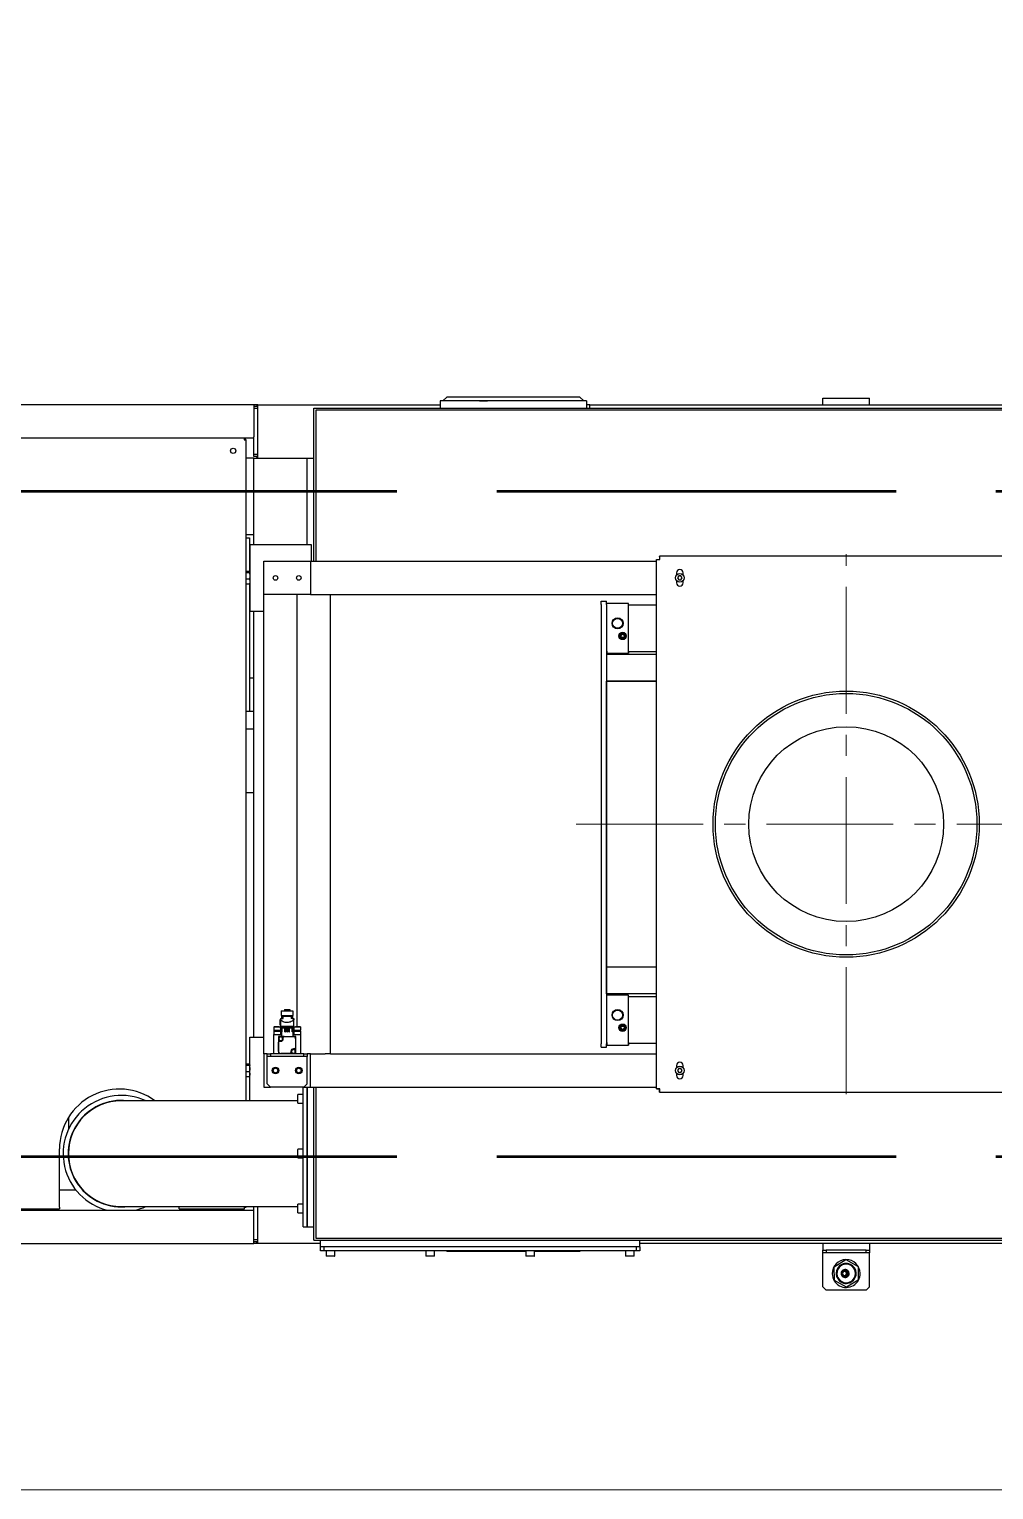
# Model space of a CAD drawing. Header units: millimetres. Extents: x 163705 to 1616509, y 81827 to 302547.
# Drawn here: x 573377 to 574826, y 143060 to 145254 of the extents above; entities that cross this region are included whole.
import ezdxf

# ---------------------------------------------------------------- set-up
doc = ezdxf.new("R2010")
doc.units = ezdxf.units.MM
doc.header["$LTSCALE"] = 10
doc.linetypes.add('ACAD_ISO02W100', pattern=[15, 12, -3])
doc.linetypes.add('CENTER2', pattern=[28.575, 19.05, -3.175, 3.175, -3.175])
for name, color, linetype, lineweight in [('1-中心线', 1, 'CENTER2', 0), ('1-护栏', 4, 'Continuous', 18), ('1-设备轮廓', 2, 'Continuous', 18)]:
    doc.layers.add(name, color=color, linetype=linetype, lineweight=lineweight)
doc.layers.add('1-隐线', color=8, linetype='Continuous')

# ---------------------------------------------------------------- blocks, each defined once
blk = doc.blocks.new('G$C3B61D3F5')
for p, q in [((1211, 1341.7), (1205.2, 1335.9)), ((1411, 1341.7), (1211, 1341.7)), ((1416.8, 1335.9), (1411, 1341.7)), ((1776, 1330), (1776, 1340)), ((1776, 1340), (1846, 1340)), ((1846, 1330), (1846, 1340)), ((921, 1330), (261, 1330)), ((927, 1330), (921, 1330)), ((921, 1330), (921, 1322)), ((927, 1327.5), (921, 1327.5)), ((927, 1324.5), (921, 1324.5)), ((921, 1322), (921, 1288)), ((927, 1330), (1201, 1330)), ((927, 1320), (927, 1330)), ((927, 1260), (927, 1320)), ((1011, 1095), (1011, 1325)), ((1011, 1325), (2611, 1325)), ((2608, 1322), (1014, 1322)), ((1014, 1322), (1014, 1095)), ((1421, 1335.9), (1201, 1335.9)), ((1201, 1335.9), (1201, 1325)), ((1260, 1335.9), (1272, 1335.9)), ((1362, 1335.9), (1350, 1335.9)), ((1421, 1335.9), (1421, 1325)), ((1426, 1330), (1421, 1330)), ((1426, 1325), (1426, 1330)), ((1426, 1330), (2695, 1330)), ((906.8, 1280), (263.2, 1280)), ((906.8, 1280), (906.8, 1278.5)), ((921, 1280), (906.8, 1280)), ((909, 1277.8), (907.5, 1277.8)), ((909, 1277.8), (909, 284.5)), ((921, 1288), (921, 1282.2)), ((921, 1255.5), (921, 1282.2)), ((927, 1255.5), (921, 1255.5)), ((921, 1252.5), (921, 1255.5)), ((927, 1252.5), (921, 1252.5)), ((927, 1250), (927, 1260)), ((921, 1250), (909, 1250)), ((921, 1120), (921, 1250)), ((921, 1250), (931, 1250)), ((931, 1250), (991, 1250)), ((991, 1250), (1001, 1250)), ((1001, 1250), (1011, 1250)), ((1001, 1120), (1001, 1250)), ((909, 1135), (921, 1135)), ((909, 1130), (913.2, 1130)), ((913.2, 1130), (914.5, 1130)), ((914.5, 1130), (914.5, 1079.4)), ((915, 1120), (915, 1020)), ((915, 1120), (922, 1120)), ((922, 1120), (1000, 1120)), ((1000, 1120), (1007, 1120)), ((1007, 1120), (1007, 1095)), ((1526, 302.2), (1526, 1097.8)), ((1526, 1097.8), (1530, 1097.8)), ((2091.3, 1102.5), (1530.7, 1102.5)), ((1530.7, 1102.5), (1530.7, 1098.5)), ((914.6, 1079.4), (909, 1079.4)), ((914.6, 1077.4), (909, 1077.4)), ((914.5, 1085), (915, 1085)), ((914.6, 1079.4), (914.9, 1078.8)), ((914.6, 1077.4), (915, 1072.6)), ((915, 1078.6), (914.9, 1078.8)), ((936, 1095), (1006, 1095)), ((936, 1045), (936, 1095)), ((1006, 1095), (1526, 1095)), ((1006, 1095), (1006, 1045)), ((1556, 1077.5), (1556, 1074.2)), ((1566, 1074.2), (1566, 1077.5)), ((914.6, 1067.9), (909, 1067.9)), ((914.6, 1060.6), (909, 1060.6)), ((914.5, 1060.6), (914.5, 870)), ((915, 1072.6), (914.6, 1067.9)), ((914.6, 1067.9), (915, 1064.2)), ((915, 1064.2), (914.6, 1060.6)), ((914.9, 1061.2), (915, 1061.4)), ((1556, 1065.8), (1556, 1062.5)), ((1559.3, 1073), (1557.6, 1070)), ((1557.6, 1070), (1559.3, 1067)), ((1562.7, 1073), (1559.3, 1073)), ((1559.3, 1067), (1562.7, 1067)), ((1564.4, 1070), (1562.7, 1073)), ((1562.7, 1067), (1564.4, 1070)), ((1566, 1062.5), (1566, 1065.8)), ((936, 355), (936, 1045)), ((1006, 1045), (936, 1045)), ((986, 396.2), (986, 1045)), ((1006, 1045), (1028, 1045)), ((1028, 1045), (1036, 1045)), ((1036, 355), (1036, 1045)), ((1036, 1045), (1526, 1045)), ((1443, 1030), (1443, 1035)), ((1443, 1035), (1451, 1035)), ((1451, 1030), (1451, 1035)), ((1484, 1031.8), (1451, 1031.8)), ((1484, 1028.8), (1484, 1031.8)), ((915, 1020), (922, 1020)), ((921, 380), (921, 1020)), ((922, 1020), (936, 1020)), ((1443, 1030), (1443, 370)), ((1451, 1030), (1451, 370)), ((1526, 1029.2), (1484, 1029.2)), ((1484, 960.2), (1484, 1028.8)), ((1451, 960.2), (1451.5, 960.2)), ((1451, 957.2), (1451.5, 956.8)), ((1451, 956.8), (1451.5, 956.8)), ((1451, 955), (1451, 915)), ((1526, 955), (1451, 955)), ((1451.5, 960.2), (1451.5, 956.8)), ((1451.5, 956.8), (1483.5, 956.8)), ((1483.5, 960.2), (1484, 960.2)), ((1483.5, 960.2), (1483.5, 956.8)), ((1483.5, 956.8), (1484, 957.2)), ((1483.5, 956.8), (1484, 956.8)), ((1484, 960.2), (1484, 957.2)), ((1484, 959.3), (1526, 959.3)), ((1484, 957.2), (1484, 956.8)), ((914.5, 920), (921, 920)), ((1526, 915), (1451, 915)), ((1451, 485), (1451, 915)), ((1451, 915), (1526, 915)), ((909, 870), (913.2, 870)), ((913.2, 870), (914.5, 870)), ((914.5, 870), (921, 870)), ((921, 843), (909, 843)), ((921, 747), (909, 747)), ((1451, 445), (1451, 485)), ((1526, 485), (1451, 485)), ((1526, 485), (1451, 485)), ((1526, 445), (1451, 445)), ((1484, 443.2), (1451, 443.2)), ((1484, 440.2), (1484, 443.2)), ((1526, 440.7), (1484, 440.7)), ((1484, 371.8), (1484, 440.2)), ((962.2, 419.7), (962.2, 412.7)), ((962.2, 419.7), (979.8, 419.7)), ((966.8, 420.2), (966.8, 419.7)), ((966.8, 420.2), (967, 420.2)), ((967, 421.4), (967, 419.7)), ((967, 421.4), (975, 421.4)), ((975, 421.4), (975, 419.7)), ((975, 420.2), (975.2, 420.2)), ((975.2, 420.2), (975.2, 419.7)), ((979.8, 419.7), (979.8, 412.7)), ((951, 395.5), (951, 390.5)), ((951, 395.5), (955.3, 395.5)), ((951.5, 396.2), (951.5, 395.5)), ((951.5, 396.2), (958.5, 396.2)), ((955.3, 395.5), (958.9, 395.5)), ((958.5, 396.2), (958.5, 395.5)), ((958.9, 395.5), (961, 395.5)), ((961, 406.6), (960.5, 406.6)), ((960.5, 402.4), (960.5, 406.6)), ((960.5, 398.1), (960.5, 402.4)), ((960.5, 398.1), (961, 398.1)), ((961, 408.3), (963, 408.3)), ((961, 408.3), (961, 406.1)), ((961, 406.1), (961, 396.5)), ((961, 395.5), (961, 389.2)), ((961, 395.5), (961.1, 395.5)), ((961.1, 394.5), (961.1, 396.5)), ((961.9, 394.5), (961.9, 395.7)), ((961.9, 395.7), (963.3, 395.7)), ((961.9, 395.5), (963, 395.5)), ((962.2, 412.7), (979.8, 412.7)), ((963, 408.3), (963, 412.7)), ((963, 408.3), (965, 408.3)), ((963, 395.5), (966.5, 395.5)), ((963.3, 395.7), (963.3, 396.5)), ((963.3, 395.7), (978.7, 395.7)), ((965, 408.3), (965, 410.9)), ((966, 410.9), (965, 410.9)), ((966, 410.9), (966, 412.7)), ((976, 410.9), (966, 410.9)), ((966.5, 394.6), (966.5, 395.5)), ((967, 395.5), (966.5, 395.5)), ((967, 395.7), (967, 394.6)), ((975, 395.7), (975, 394.6)), ((975.5, 395.5), (975, 395.5)), ((975.5, 394.6), (975.5, 395.5)), ((975.5, 395.5), (979, 395.5)), ((976, 410.9), (976, 412.7)), ((977, 410.9), (976, 410.9)), ((977, 410.9), (977, 408.3)), ((979, 408.3), (977, 408.3)), ((978.7, 395.7), (978.7, 396.5)), ((978.7, 395.7), (980.1, 395.7)), ((979, 412.7), (979, 408.3)), ((979, 408.3), (981, 408.3)), ((979, 395.5), (980.1, 395.5)), ((980.1, 394.5), (980.1, 395.7)), ((980.9, 394.5), (980.9, 396.5)), ((980.9, 395.5), (981, 395.5)), ((981, 408.3), (981, 406.1)), ((981, 396.5), (981, 406.1)), ((981, 395.5), (981, 389.2)), ((981, 395.5), (983.1, 395.5)), ((983.1, 395.5), (986.7, 395.5)), ((983.5, 396.2), (983.5, 395.5)), ((983.5, 396.2), (990.5, 396.2)), ((986.7, 395.5), (991, 395.5)), ((990.5, 396.2), (990.5, 395.5)), ((991, 395.5), (991, 390.5)), ((915, 284.5), (915, 380)), ((915, 380), (922, 380)), ((922, 380), (936, 380)), ((951, 390.5), (955.3, 390.5)), ((951, 389), (951, 384.2)), ((951, 389), (955.3, 389)), ((951, 355), (951, 384.2)), ((951, 384.2), (955, 384.2)), ((951.2, 390.5), (951.2, 389)), ((955, 384.2), (962.5, 384.2)), ((955.3, 390.5), (958.9, 390.5)), ((955.3, 389), (958.9, 389)), ((957.9, 381.2), (957.9, 355.4)), ((962.5, 381.2), (957.9, 381.2)), ((958.3, 377.5), (958.3, 372.3)), ((958.9, 390.5), (961, 390.5)), ((958.9, 389), (961, 389)), ((959.8, 373.8), (961.3, 373.8)), ((961, 389.2), (962.5, 389.2)), ((961, 389), (961, 384.2)), ((961, 389), (962.5, 389)), ((961.9, 394.5), (961.1, 394.5)), ((961.1, 393.5), (961.1, 394.5)), ((961.9, 393.5), (961.1, 393.5)), ((961.2, 389.2), (961.2, 389)), ((961.3, 373.8), (961.5, 373.8)), ((966.8, 380.8), (961.6, 380.8)), ((961.9, 393.5), (961.9, 394.5)), ((962.5, 394), (962.5, 380.8)), ((962.5, 394), (979.5, 394)), ((962.8, 388), (962.8, 393)), ((962.8, 393), (963.2, 393)), ((963.2, 388), (962.8, 388)), ((963.2, 388), (963.2, 393)), ((963.2, 393), (963.5, 393)), ((963.5, 388), (963.2, 388)), ((963.5, 388), (963.5, 393)), ((965.3, 377.8), (965.3, 379.3)), ((965.3, 377.6), (965.3, 377.8)), ((966, 394.6), (966, 394)), ((966, 394.6), (976, 394.6)), ((966.8, 380.8), (980.4, 380.8)), ((967.5, 388), (967.5, 393)), ((967.5, 393), (968.5, 393)), ((967.5, 388), (968.5, 388)), ((968.5, 388), (968.5, 393)), ((968.5, 393), (968.6, 393)), ((968.5, 388), (968.6, 388)), ((968.6, 388), (968.6, 393)), ((970.5, 388), (970.5, 393)), ((970.5, 393), (971.5, 393)), ((970.5, 388), (971.5, 388)), ((971.5, 388), (971.5, 393)), ((973.4, 388), (973.4, 393)), ((973.4, 393), (973.5, 393)), ((973.4, 388), (973.5, 388)), ((973.5, 388), (973.5, 393)), ((973.5, 393), (974.5, 393)), ((973.5, 388), (974.5, 388)), ((974.5, 388), (974.5, 393)), ((976, 394.6), (976, 394)), ((978.5, 388), (978.5, 393)), ((978.5, 393), (978.8, 393)), ((978.8, 388), (978.5, 388)), ((978.8, 388), (978.8, 393)), ((978.8, 393), (979.2, 393)), ((979.2, 388), (978.8, 388)), ((979.2, 388), (979.2, 393)), ((979.5, 394), (979.5, 380.8)), ((979.5, 389.2), (981, 389.2)), ((979.5, 389), (981, 389)), ((979.5, 384.2), (987, 384.2)), ((984.1, 381.2), (979.5, 381.2)), ((980.1, 394.5), (980.9, 394.5)), ((980.1, 393.5), (980.1, 394.5)), ((980.1, 393.5), (980.9, 393.5)), ((980.8, 389.2), (980.8, 389)), ((980.9, 393.5), (980.9, 394.5)), ((981, 390.5), (983.1, 390.5)), ((981, 389), (981, 384.2)), ((981, 389), (983.1, 389)), ((983.1, 390.5), (986.7, 390.5)), ((983.1, 389), (986.7, 389)), ((983.7, 377.5), (983.7, 363.9)), ((984.1, 355.4), (984.1, 381.2)), ((986.7, 390.5), (991, 390.5)), ((986.7, 389), (991, 389)), ((987, 384.2), (991, 384.2)), ((990.8, 390.5), (990.8, 389)), ((991, 389), (991, 384.2)), ((991, 384.2), (991, 355)), ((941, 355), (936, 355)), ((936, 355), (936, 305)), ((941, 351), (941, 355)), ((941, 355), (946, 355)), ((946, 355), (946, 351)), ((996, 355), (946, 355)), ((957.9, 355.4), (961.6, 355.4)), ((958.3, 358.7), (958.3, 372.3)), ((975.2, 355.4), (961.6, 355.4)), ((975.2, 355.4), (980.4, 355.4)), ((976.7, 358.6), (976.7, 358.4)), ((976.7, 358.4), (976.7, 356.9)), ((980.4, 355.4), (984.1, 355.4)), ((980.7, 362.4), (980.5, 362.4)), ((982.2, 362.4), (980.7, 362.4)), ((983.7, 358.7), (983.7, 363.9)), ((996, 351), (996, 355)), ((996, 355), (1001, 355)), ((1001, 355), (1001, 351)), ((1006, 355), (1001, 355)), ((1006, 355), (1028, 355)), ((1006, 305), (1006, 355)), ((1036, 355), (1028, 355)), ((1036, 355), (1526, 355)), ((1443, 365), (1443, 370)), ((1443, 365), (1451, 365)), ((1451, 371.8), (1451.5, 371.8)), ((1451, 365), (1451, 370)), ((1451, 368.8), (1451.5, 368.2)), ((1451, 368.2), (1451.5, 368.2)), ((1451.5, 371.8), (1451.5, 368.2)), ((1451.5, 368.2), (1483.5, 368.2)), ((1483.5, 371.8), (1483.5, 368.2)), ((1483.5, 371.8), (1484, 371.8)), ((1483.5, 368.2), (1484, 368.8)), ((1483.5, 368.2), (1484, 368.2)), ((1484, 371.8), (1484, 368.8)), ((1484, 370.8), (1526, 370.8)), ((1484, 368.8), (1484, 368.2)), ((914.6, 339.4), (909, 339.4)), ((914.6, 337.4), (909, 337.4)), ((914.6, 339.4), (914.9, 338.8)), ((914.6, 337.4), (915, 332.6)), ((915, 332.6), (914.6, 327.9)), ((915, 338.6), (914.9, 338.8)), ((946, 351), (941, 351)), ((941, 350), (941, 351)), ((941, 310), (941, 350)), ((996, 351), (946, 351)), ((1001, 351), (996, 351)), ((1001, 350), (1001, 351)), ((1001, 310), (1001, 350)), ((1556, 337.5), (1556, 334.2)), ((1559.3, 333), (1557.6, 330)), ((1557.6, 330), (1559.3, 327)), ((1562.7, 333), (1559.3, 333)), ((1564.4, 330), (1562.7, 333)), ((1562.7, 327), (1564.4, 330)), ((1566, 334.2), (1566, 337.5)), ((914.6, 327.9), (909, 327.9)), ((914.6, 320.6), (909, 320.6)), ((914.6, 327.9), (915, 324.2)), ((915, 324.2), (914.6, 320.6)), ((914.9, 321.2), (915, 321.4)), ((941, 310), (946, 305)), ((996, 305), (1001, 310)), ((1556, 325.8), (1556, 322.5)), ((1559.3, 327), (1562.7, 327)), ((1566, 322.5), (1566, 325.8)), ((936, 305), (946, 305)), ((996, 305), (946, 305)), ((987, 280.9), (987, 293.7)), ((995, 293.8), (987.1, 293.8)), ((995, 95), (995, 305)), ((996, 305), (1006, 305)), ((1001, 95), (1001, 305)), ((1001, 305), (1001, 95)), ((1006, 305), (1526, 305)), ((1011, 75), (1011, 305)), ((1014, 305), (1014, 78)), ((1526, 302.2), (1530, 302.2)), ((1530.7, 297.5), (1530.7, 301.5)), ((1530.7, 297.5), (2091.3, 297.5)), ((951, 284.5), (722, 284.5)), ((987, 284.5), (951, 284.5)), ((987.1, 280.8), (995, 280.8)), ((642.5, 259.4), (642.5, 241.6)), ((629, 124.5), (629, 212)), ((987, 198.6), (987, 211.4)), ((995, 211.5), (987.1, 211.5)), ((987.1, 198.5), (995, 198.5)), ((653.9, 150), (629, 150)), ((261, 120), (921, 120)), ((263.2, 122), (629, 122)), ((629, 124.5), (629, 122)), ((722, 125.5), (951, 125.5)), ((809, 125.5), (809, 124.5)), ((809, 122), (809, 124.5)), ((809, 122), (906.8, 122)), ((906.8, 122), (906.8, 123.5)), ((909, 124.2), (907.5, 124.2)), ((909, 125.5), (909, 124.2)), ((921, 117.8), (921, 125.5)), ((921, 112), (921, 117.8)), ((921, 78), (921, 112)), ((927, 80), (927, 125.5)), ((951, 125.5), (987, 125.5)), ((987, 116.3), (987, 129.1)), ((995, 129.2), (987.1, 129.2)), ((987.1, 116.2), (995, 116.2)), ((995, 95), (1001, 95)), ((1001, 95), (1011, 95)), ((261, 70), (921, 70)), ((921, 70), (921, 78)), ((927, 75.5), (921, 75.5)), ((927, 72.5), (921, 72.5)), ((927, 70), (921, 70)), ((927, 70), (927, 80)), ((1021, 70), (927, 70)), ((1011, 75), (2611, 75)), ((1014, 78), (2608, 78)), ((1021, 65), (1021, 75)), ((1501, 65), (1501, 75)), ((2121, 70), (1501, 70)), ((1776, 70), (1776, 60)), ((1846, 70), (1846, 60)), ((1021, 59), (1021, 65)), ((1501, 65), (1021, 65)), ((1026, 59), (1021, 59)), ((1026, 65), (1026, 59)), ((1496, 65), (1026, 65)), ((1496, 59), (1026, 59)), ((1029.5, 59), (1029.5, 51.1)), ((1042.4, 51), (1029.6, 51)), ((1042.5, 51.1), (1042.5, 59)), ((1179.5, 59), (1179.5, 51.1)), ((1192.4, 51), (1179.6, 51)), ((1192.5, 51.1), (1192.5, 59)), ((1210.3, 59), (1211, 58.3)), ((1211, 58.3), (1329.5, 58.3)), ((1329.5, 59), (1329.5, 51.1)), ((1342.4, 51), (1329.6, 51)), ((1342.5, 51.1), (1342.5, 59)), ((1342.5, 58.3), (1411, 58.3)), ((1411, 58.3), (1411.7, 59)), ((1479.5, 59), (1479.5, 51.1)), ((1492.4, 51), (1479.6, 51)), ((1492.5, 51.1), (1492.5, 59)), ((1496, 59), (1496, 65)), ((1501, 59), (1496, 59)), ((1501, 65), (1501, 59)), ((1776, 56), (1776, 60)), ((1776, 60), (1781, 60)), ((1781, 56), (1776, 56)), ((1776, 55), (1776, 56)), ((1776, 5), (1776, 55)), ((1781, 60), (1781, 56)), ((1841, 60), (1781, 60)), ((1841, 56), (1781, 56)), ((1792.8, 35.1), (1810.6, 45.8)), ((1810.6, 45.8), (1828.8, 35.7)), ((1841, 56), (1841, 60)), ((1841, 60), (1846, 60)), ((1846, 56), (1841, 56)), ((1846, 60), (1846, 56)), ((1846, 55), (1846, 56)), ((1846, 5), (1846, 55)), ((1793.2, 14.3), (1792.8, 35.1)), ((1796.9, 30.2), (1797, 25.9)), ((1797.1, 23.6), (1797.1, 19.2)), ((1798, 30.2), (1798, 30.3)), ((1798, 30.3), (1798, 30.3)), ((1811.9, 30.4), (1811.9, 28.6)), ((1823.8, 30.7), (1823.8, 30.7)), ((1823.8, 30.7), (1823.8, 30.7)), ((1824.9, 26.4), (1824.9, 30.8)), ((1825.1, 19.8), (1825, 24.1)), ((1828.8, 35.7), (1829.2, 14.9)), ((1776, 5), (1781, 0)), ((1841, 0), (1781, 0)), ((1811.4, 4.2), (1793.2, 14.3)), ((1798.2, 19.3), (1798.2, 19.3)), ((1798.2, 19.3), (1798.2, 19.3)), ((1829.2, 14.9), (1811.4, 4.2)), ((1812.1, 21.4), (1812.1, 19.6)), ((1824, 19.8), (1824, 19.7)), ((1824, 19.7), (1824, 19.7)), ((1841, 0), (1846, 5))]:
    blk.add_line(p, q)
at = {"flags": 128}
for points in [[(927, 1329.2), (925.4, 1328.3), (924.4, 1327.5)], [(924.4, 1252.5), (925.4, 1251.7), (927, 1250.8)], [(722, 125), (727.3, 125.2), (730.9, 125.5)], [(924.4, 72.5), (925.4, 71.7), (927, 70.8)]]:
    blk.add_lwpolyline(points, dxfattribs=at)
for centre, radius in [((890, 1261), 4), ((1561, 1070), 6.5), ((953.5, 1070), 3.4), ((988.5, 1070), 3.4), ((1467.5, 1001.8), 8.33), ((1467.5, 1001.8), 7.48), ((1475, 982.8), 5.55), ((1475, 982.8), 5.05), ((1475, 982.8), 4.55), ((1475, 982.8), 4.05), ((1475, 982.8), 2.5), ((1811, 700), 200), ((1811, 700), 196.4), ((1811, 700), 146.4), ((1467.5, 413.2), 8.33), ((1467.5, 413.2), 7.48), ((1475, 394.2), 5.55), ((1475, 394.2), 5.05), ((1475, 394.2), 4.55), ((1475, 394.2), 4.05), ((1475, 394.2), 2.5), ((953.5, 330), 5), ((953.5, 330), 3.4), ((988.5, 330), 5), ((988.5, 330), 3.4), ((1561, 330), 6.5)]:
    blk.add_circle(centre, radius)
for centre, radius, start, end in [((1561, 1077.5), 5, 0, 180), ((1561, 1062.5), 5, 180, 0), ((961.6, 377.5), 3.3, 90, 180), ((959.8, 372.3), 1.5, 90, 180), ((961.5, 377.6), 3, 90, 270), ((961.5, 377.6), 2.8, 90, 270), ((961.5, 377.6), 3, 270, 90), ((961.5, 377.6), 2.8, 270, 90), ((961.5, 377.6), 3.8, 270, 0), ((966.8, 379.3), 1.5, 90, 180), ((980.4, 377.5), 3.3, 0, 90), ((961.6, 358.7), 3.3, 180, 270), ((975.2, 356.9), 1.5, 270, 0), ((980.5, 358.6), 3.8, 90, 180), ((980.5, 358.6), 3, 90, 270), ((980.5, 358.6), 2.8, 90, 270), ((980.4, 358.7), 3.3, 270, 0), ((980.5, 358.6), 3, 270, 90), ((980.5, 358.6), 2.8, 270, 90), ((982.2, 363.9), 1.5, 270, 0), ((1561, 337.5), 5, 0, 180), ((1561, 322.5), 5, 180, 0), ((719, 212), 90, 53.6639, 180), ((722, 205), 87.5, 65.3087, 256.2709), ((987.1, 293.7), 0.1, 90, 180), ((722, 205), 80, 83.5908, 270), ((722, 205), 79.5, 90, 180), ((987.1, 280.9), 0.1, 180, 270), ((722, 205), 79.5, 180, 270), ((987.1, 211.4), 0.1, 90, 180), ((987.1, 198.6), 0.1, 180, 270), ((722, 205), 87.5, 283.7291, 294.6913), ((987.1, 129.1), 0.1, 90, 180), ((987.1, 116.3), 0.1, 180, 270), ((1029.6, 51.1), 0.1, 180, 270), ((1042.4, 51.1), 0.1, 270, 0), ((1179.6, 51.1), 0.1, 180, 270), ((1192.4, 51.1), 0.1, 270, 0), ((1329.6, 51.1), 0.1, 180, 270), ((1342.4, 51.1), 0.1, 270, 0), ((1479.6, 51.1), 0.1, 180, 270), ((1492.4, 51.1), 0.1, 270, 0), ((1811, 25), 21, 1.053, 181.053), ((1811, 25), 21, 181.053, 1.053), ((1811, 25), 15, 159.5428, 181.053), ((1811, 25), 15, 181.053, 202.5632), ((1811, 25), 15, 22.5632, 159.5428), ((1811, 25), 14, 1.053, 181.053), ((1811, 25), 14, 181.053, 1.053), ((1811, 25), 14, 24.1418, 157.9642), ((1809.4, 25), 6, 65.3737, 181.053), ((1809.4, 25), 6, 181.053, 296.7323), ((1808.5, 25), 5, 46.626, 181.053), ((1808.5, 25), 5, 181.053, 315.48), ((1808.5, 25), 4, 1.053, 181.053), ((1808.5, 25), 4, 181.053, 1.053), ((1808.5, 25), 3, 1.053, 181.053), ((1808.5, 25), 3, 181.053, 1.053), ((1808.5, 25), 5, 1.053, 46.626), ((1808.5, 25), 5, 315.48, 1.053), ((1808.5, 25), 6.8, 1.053, 26.5274), ((1809.4, 25), 6, 1.053, 30.2264), ((1808.5, 25), 6.8, 335.5786, 1.053), ((1809.4, 25), 6, 331.8796, 1.053), ((1811, 25), 15, 1.053, 22.5632), ((1811, 25), 15, 339.5428, 1.053), ((1811, 25), 15, 202.5632, 339.5428), ((1811, 25), 14, 204.1418, 337.9642)]:
    blk.add_arc(centre, radius, start, end)
for points in [[(906.8, 1280), (906.8, 1280), (906.7, 1279.9), (906.6, 1279.3), (906.6, 1278.5), (906.5, 1277.8), (906.5, 1277.5)], [(906.8, 1278.5), (906.8, 1278.5), (906.7, 1278.5), (906.6, 1278.2), (906.6, 1277.9), (906.5, 1277.6), (906.5, 1277.5)], [(906.5, 1277.5), (906.8, 1277.5), (907.5, 1277.6), (908.3, 1277.6), (908.9, 1277.7), (909, 1277.8), (909, 1277.8)], [(906.5, 1277.5), (906.6, 1277.5), (906.9, 1277.6), (907.2, 1277.6), (907.5, 1277.7), (907.5, 1277.8), (907.5, 1277.8)], [(1526, 1097.8), (1526.1, 1097.8), (1526.2, 1097.7), (1527.4, 1097.6), (1529, 1097.6), (1530.3, 1097.5), (1531, 1097.5)], [(1530, 1097.8), (1530, 1097.8), (1530, 1097.7), (1530.3, 1097.6), (1530.6, 1097.6), (1530.9, 1097.5), (1531, 1097.5)], [(1531, 1097.5), (1531, 1098.2), (1530.9, 1099.5), (1530.9, 1101.1), (1530.8, 1102.3), (1530.7, 1102.4), (1530.7, 1102.5)], [(1531, 1097.5), (1531, 1097.6), (1530.9, 1097.9), (1530.9, 1098.2), (1530.8, 1098.5), (1530.7, 1098.5), (1530.7, 1098.5)], [(1531, 302.5), (1530.3, 302.5), (1529, 302.4), (1527.4, 302.4), (1526.2, 302.3), (1526.1, 302.2), (1526, 302.2)], [(1531, 302.5), (1530.9, 302.5), (1530.6, 302.4), (1530.3, 302.4), (1530, 302.3), (1530, 302.2), (1530, 302.2)], [(1530.7, 297.5), (1530.7, 297.6), (1530.8, 297.7), (1530.9, 298.9), (1530.9, 300.5), (1531, 301.8), (1531, 302.5)], [(1530.7, 301.5), (1530.7, 301.5), (1530.8, 301.5), (1530.9, 301.8), (1530.9, 302.1), (1531, 302.4), (1531, 302.5)], [(906.5, 124.5), (906.5, 124.2), (906.6, 123.5), (906.6, 122.7), (906.7, 122.1), (906.8, 122), (906.8, 122)], [(906.5, 124.5), (906.5, 124.4), (906.6, 124.1), (906.6, 123.8), (906.7, 123.5), (906.8, 123.5), (906.8, 123.5)], [(909, 124.2), (909, 124.2), (908.9, 124.3), (908.3, 124.4), (907.5, 124.4), (906.8, 124.5), (906.5, 124.5)], [(907.5, 124.2), (907.5, 124.2), (907.5, 124.3), (907.2, 124.4), (906.9, 124.4), (906.6, 124.5), (906.5, 124.5)]]:
    blk.add_open_spline(points, degree=3)
for points, knots in [([(915, 1078.4), (915, 1078.1), (914.9, 1077.8), (914.7, 1077.4), (914.6, 1077.4)], [0, 0, 0, 0, 0.776967, 1, 1, 1, 1]), ([(914.6, 1060.6), (914.7, 1060.6), (914.8, 1060.9), (914.9, 1061.1), (914.9, 1061.2)], [0, 0, 0, 0, 0.351615, 1, 1, 1, 1]), ([(981, 406.1), (980.2, 405.4), (978.7, 404), (975.8, 402.7), (972.8, 401.9), (969.6, 401.8), (966.4, 402.5), (963.4, 403.9), (961.8, 405.4), (961, 406.1)], [0, 0, 0, 0, 0.140571, 0.279864, 0.41952, 0.560457, 0.706928, 0.852813, 1, 1, 1, 1]), ([(961, 396.5), (961.3, 396.5), (962, 396.5), (963.1, 396.5), (964.3, 396.5), (966, 396.5), (968.2, 396.5), (971, 396.5), (973.8, 396.5), (976, 396.5), (977.7, 396.5), (978.9, 396.5), (980, 396.5), (980.7, 396.5), (981, 396.5)], [0, 0, 0, 0, 0.062421, 0.124486, 0.185166, 0.249244, 0.374592, 0.498627, 0.623073, 0.748727, 0.812845, 0.8735, 0.936661, 1, 1, 1, 1]), ([(915, 338.4), (915, 338.1), (914.9, 337.8), (914.7, 337.4), (914.6, 337.4)], [0, 0, 0, 0, 0.776967, 1, 1, 1, 1]), ([(914.6, 320.6), (914.7, 320.6), (914.8, 320.9), (914.9, 321.1), (914.9, 321.2)], [0, 0, 0, 0, 0.351615, 1, 1, 1, 1]), ([(1811.9, 30.4), (1812.5, 30.1), (1813.5, 29.5), (1814.2, 28.5), (1814.6, 28)], [0, 0, 0, 0, 0.519038, 1, 1, 1, 1]), ([(1814.7, 22.1), (1814.4, 21.6), (1813.7, 20.6), (1812.6, 19.9), (1812.1, 19.6)], [0, 0, 0, 0, 0.480962, 1, 1, 1, 1])]:
    blk.add_open_spline(points, degree=3, knots=knots)
at = {"layer": '1-中心线'}
for p, q in [((1811, 294.5), (1811, 1105.5)), ((1405.5, 700), (2216.5, 700))]:
    blk.add_line(p, q, dxfattribs=at)

msp = doc.modelspace()

# ---------------------------------------------------------------- linework, layer by layer
at = {"layer": '1-中心线'}
msp.add_line((553688.441, 143059.632), (632314.867, 143059.632), dxfattribs=at)
at = {"layer": '1-护栏'}
msp.add_lwpolyline([(570504.592, 143059.632), (587768.407, 143059.632), (587768.407, 150259.632), (570504.592, 150259.632)], close=True, dxfattribs=at)
at = {"layer": '1-设备轮廓', "color": 5, "linetype": 'ACAD_ISO02W100', "lineweight": 50, "ltscale": 5}
for p, q in [((587429.603, 144559.62), (571829.602, 144559.62)), ((587429.603, 143559.632), (571829.602, 143559.632))]:
    msp.add_line(p, q, dxfattribs=at)

# ---------------------------------------------------------------- block references
at = {"layer": '1-隐线'}
msp.add_blockref('G$C3B61D3F5', (572793.592, 143359.643), dxfattribs=at)

doc.saveas('drawing.dxf')
